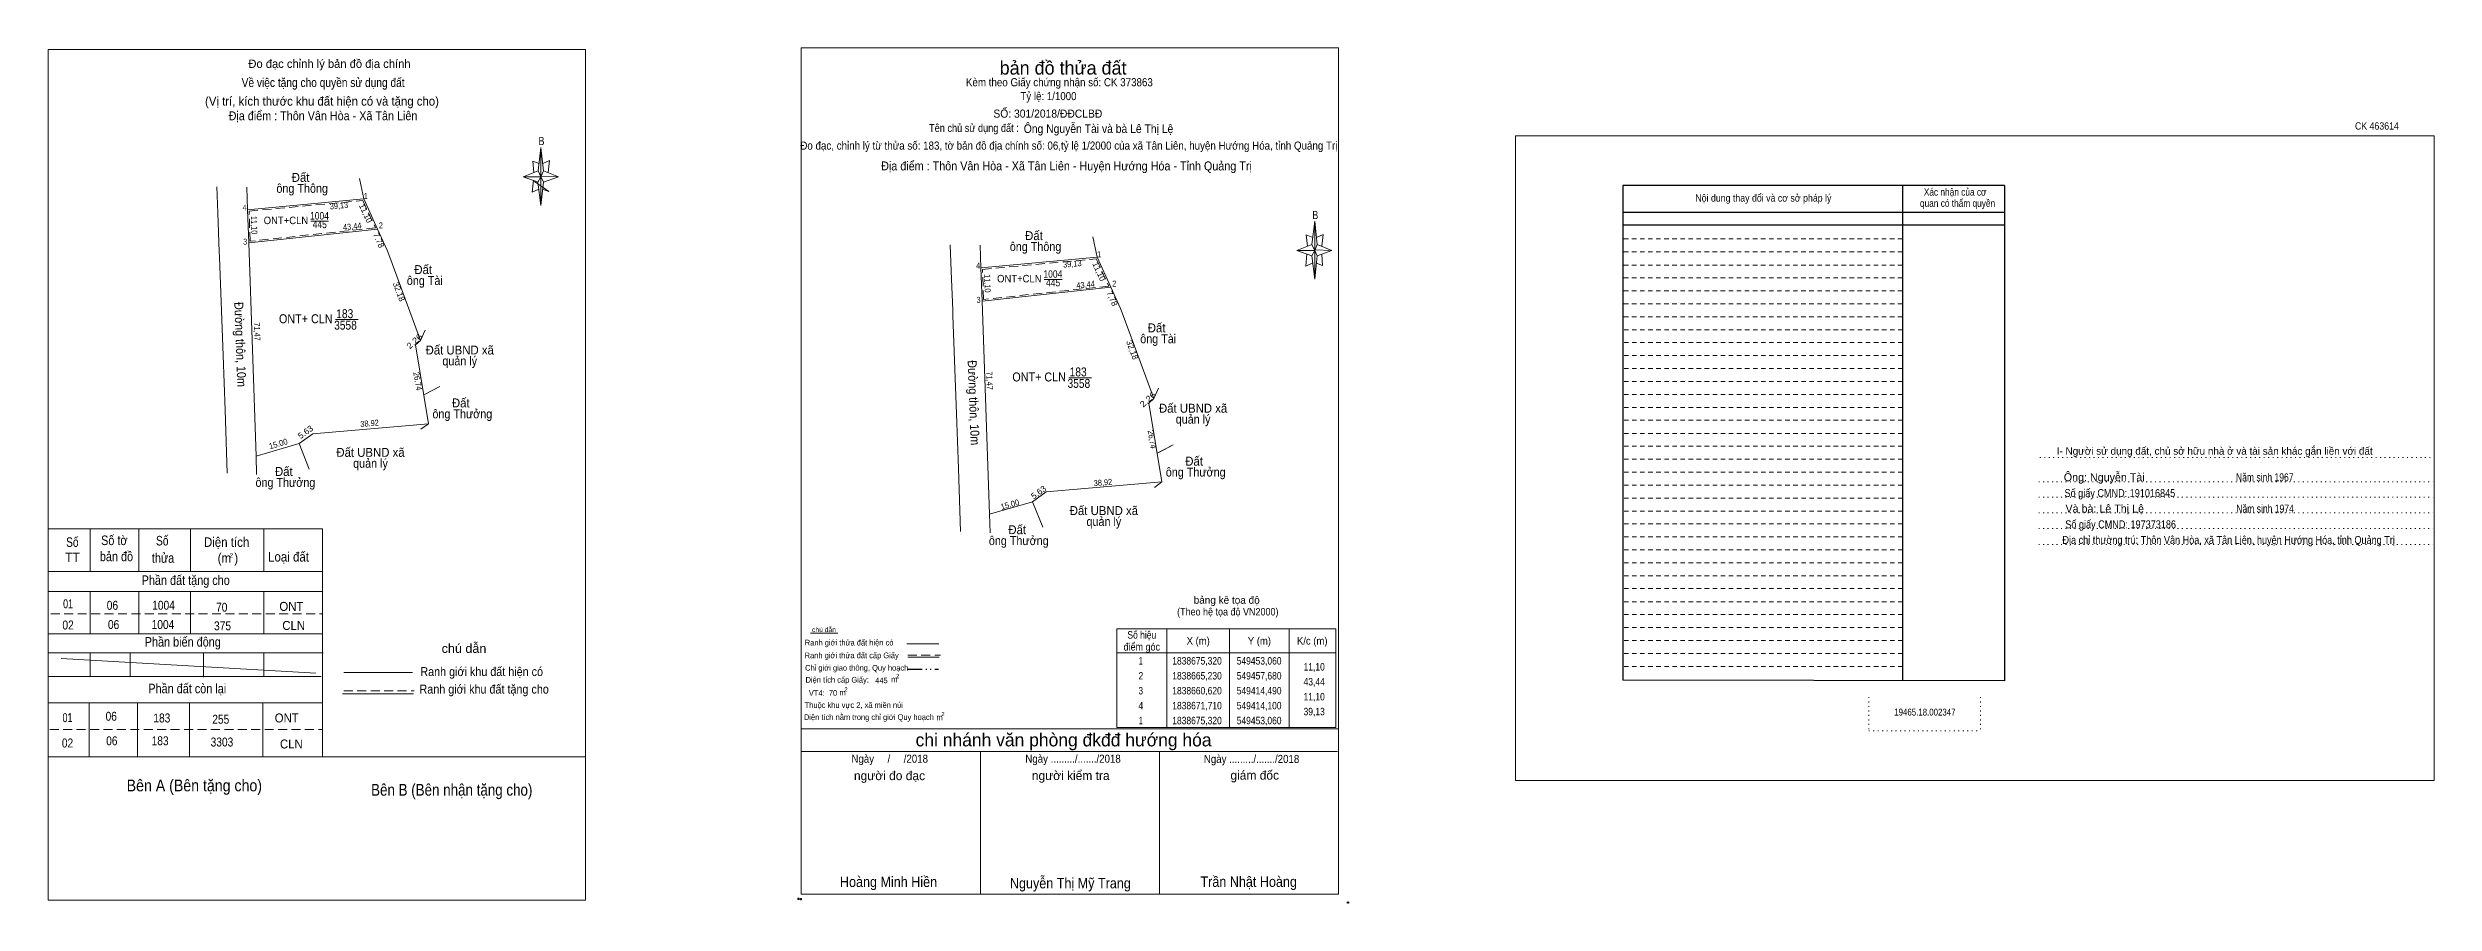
# Model space of a CAD drawing. Header units: metres. Extents: x 549101 to 550445, y 1838459 to 1838746.
# Drawn here: x 549101 to 549901, y 1838459 to 1838746 of the extents above; entities that cross this region are included whole.
import ezdxf
from ezdxf.enums import TextEntityAlignment as Align

# ---------------------------------------------------------------- set-up
doc = ezdxf.new("R2010")
doc.units = ezdxf.units.M
doc.header["$PDMODE"] = 32
doc.header["$PDSIZE"] = 0.5
for name, pattern in [('DASH_DOUBLE_DOT', [9.2, 5, -1.2, 0.3, -1.2, 0.3, -1.2]), ('DOTTED', [1.5, 0.3, -1.2]), ('MEDIUM_DASHED', [4.5, 3, -1.5]), ('SHORT_DASHED', [2.7, 1.5, -1.2])]:
    doc.linetypes.add(name, pattern=pattern)
for name, color, linetype, lineweight in [('1', 7, 'DOTTED', 13), ('10', 7, 'Continuous', 13), ('12', 7, 'Continuous', 13), ('15', 7, 'Continuous', 13), ('17', 7, 'Continuous', 13), ('18', 7, 'Continuous', 25), ('2', 7, 'SHORT_DASHED', 13), ('28', 7, 'Continuous', 13), ('63', 7, 'Continuous', 13)]:
    doc.layers.add(name, color=color, linetype=linetype, lineweight=lineweight)
for name, color, linetype in [('20', 7, 'Continuous'), ('21', 7, 'Continuous'), ('40', 7, 'Continuous'), ('9', 7, 'Continuous')]:
    doc.layers.add(name, color=color, linetype=linetype)

msp = doc.modelspace()

# ---------------------------------------------------------------- linework, layer by layer
at = {"layer": '1'}
for p, q in [((549768.85, 1838608.23), (549900.93, 1838608.23)), ((549768.45, 1838600.11), (549900.49, 1838600.11)), ((549768.45, 1838594.87), (549900.49, 1838594.87)), ((549768.45, 1838589.63), (549900.49, 1838589.63)), ((549768.45, 1838584.39), (549900.49, 1838584.39)), ((549768.45, 1838579.11), (549900.49, 1838579.11)), ((549711.53, 1838527.95), (549711.53, 1838516.67)), ((549749.01, 1838527.95), (549749.01, 1838516.67)), ((549711.53, 1838516.67), (549749.01, 1838516.67))]:
    msp.add_line(p, q, dxfattribs=at)
at = {"layer": '1', "linetype": 'Continuous'}
for points in [[(549593.17, 1838499.95), (549900.97, 1838499.95), (549900.97, 1838715.95), (549593.17, 1838715.95)], [(549593.17, 1838715.95), (549900.97, 1838715.95), (549900.97, 1838499.95), (549593.17, 1838499.95)], [(549593.17, 1838499.95), (549900.97, 1838499.95), (549900.97, 1838715.95), (549593.17, 1838715.95)]]:
    msp.add_lwpolyline(points, close=True, dxfattribs=at)
at = {"layer": '1', "linetype": 'MEDIUM_DASHED'}
for points in [[(549207.07, 1838694.3), (549211.26, 1838685.16), (549169.29, 1838680.68), (549168.94, 1838690.77)], [(549452.75, 1838674.79), (549456.94, 1838665.65), (549414.97, 1838661.17), (549414.62, 1838671.26)]]:
    msp.add_lwpolyline(points, close=True, dxfattribs=at)
at = {"layer": '10'}
msp.add_line((549105.95, 1838540.85), (549191.33, 1838536.01), dxfattribs=at)
at = {"layer": '12'}
msp.add_line((549101.65, 1838459.85), (549281.65, 1838459.85), dxfattribs=at)
at = {"layer": '15'}
for p, q in [((549168.81, 1838680.13), (549212, 1838684.74)), ((549414.49, 1838660.62), (549457.68, 1838665.23)), ((549197.86, 1838654.43), (549205.5, 1838654.43)), ((549443.54, 1838634.92), (549451.18, 1838634.92))]:
    msp.add_line(p, q, dxfattribs=at)
at = {"layer": '17'}
for p, q in [((549101.65, 1838459.85), (549101.65, 1838744.95)), ((549265.77, 1838704.29), (549266.69, 1838712.09)), ((549265.77, 1838700.49), (549260.77, 1838702.29)), ((549266.09, 1838706.69), (549263.97, 1838707.49)), ((549264.61, 1838700.73), (549269.37, 1838697.29)), ((549267.57, 1838700.49), (549266.69, 1838692.69)), ((549267.57, 1838704.29), (549272.57, 1838702.29)), ((549263.77, 1838697.09), (549265.97, 1838698.09)), ((549269.37, 1838697.29), (549267.29, 1838698.09)), ((549193.53, 1838584.27), (549101.81, 1838584.33)), ((549115.73, 1838584.27), (549115.73, 1838569.99)), ((549132.01, 1838584.27), (549132.01, 1838569.99)), ((549149.33, 1838584.27), (549149.33, 1838569.99)), ((549173.93, 1838584.27), (549173.93, 1838569.99)), ((549193.53, 1838584.27), (549193.53, 1838507.95)), ((549101.65, 1838569.99), (549193.53, 1838569.99)), ((549101.65, 1838563.31), (549193.53, 1838563.31)), ((549115.73, 1838563.31), (549115.73, 1838549.15)), ((549132.01, 1838563.31), (549132.01, 1838549.15)), ((549149.33, 1838563.31), (549149.33, 1838549.15)), ((549173.93, 1838563.31), (549173.93, 1838549.15)), ((549101.81, 1838549.15), (549193.41, 1838549.15)), ((549101.65, 1838542.79), (549193.73, 1838542.79)), ((549115.73, 1838542.79), (549115.73, 1838534.81)), ((549129.11, 1838542.79), (549129.11, 1838534.81)), ((549153.69, 1838542.63), (549153.69, 1838534.65)), ((549173.93, 1838542.79), (549173.93, 1838534.81)), ((549101.49, 1838534.81), (549193.09, 1838534.81)), ((549200.73, 1838536.15), (549223.73, 1838536.15)), ((549101.65, 1838526.05), (549193.53, 1838526.05)), ((549115.33, 1838526.05), (549115.33, 1838507.95)), ((549131.61, 1838526.05), (549131.61, 1838507.95)), ((549148.93, 1838526.05), (549148.93, 1838507.95)), ((549173.53, 1838526.05), (549173.53, 1838507.95)), ((549200.21, 1838529.07), (549224.01, 1838529.07)), ((549101.65, 1838507.95), (549281.65, 1838507.95))]:
    msp.add_line(p, q, dxfattribs=at)
at = {"layer": '17', "linetype": 'MEDIUM_DASHED'}
for p, q in [((549102.53, 1838555.87), (549193.65, 1838555.87)), ((549200.69, 1838530.07), (549224.29, 1838530.07)), ((549102.17, 1838517.09), (549193.53, 1838517.09))]:
    msp.add_line(p, q, dxfattribs=at)
at = {"layer": '17'}
for points in [[(549101.65, 1838744.95), (549281.65, 1838744.95), (549281.65, 1838459.85)], [(549266.69, 1838702.29), (549265.77, 1838704.29), (549260.77, 1838702.29)], [(549266.69, 1838702.29), (549267.57, 1838700.49), (549272.57, 1838702.29)], [(549267.37, 1838706.69), (549269.57, 1838707.69), (549269.17, 1838703.69)]]:
    msp.add_lwpolyline(points, dxfattribs=at)
for points in [[(549266.69, 1838712.09), (549267.57, 1838704.29), (549266.69, 1838702.29)], [(549266.69, 1838702.29), (549260.77, 1838702.29), (549265.77, 1838704.29), (549267.57, 1838700.49), (549272.57, 1838702.29), (549266.69, 1838702.49)], [(549266.69, 1838702.29), (549266.69, 1838692.69), (549265.69, 1838700.49)]]:
    msp.add_lwpolyline(points, close=True, dxfattribs=at)
at = {"layer": '2', "linetype": 'Continuous', "lineweight": 25}
for p, q in [((549757.05, 1838699.39), (549629.17, 1838699.39)), ((549629.17, 1838699.39), (549629.17, 1838533.63)), ((549722.81, 1838699.39), (549722.85, 1838533.51)), ((549757.05, 1838690.35), (549629.33, 1838690.35)), ((549757.05, 1838686.03), (549629.33, 1838686.03))]:
    msp.add_line(p, q, dxfattribs=at)
at = {"layer": '2'}
for p, q in [((549722.81, 1838681.43), (549629.13, 1838681.43)), ((549722.81, 1838677.07), (549629.13, 1838677.07)), ((549722.81, 1838677.07), (549629.17, 1838677.07)), ((549722.81, 1838672.71), (549629.17, 1838672.71)), ((549722.81, 1838668.39), (549629.17, 1838668.39)), ((549722.81, 1838664.07), (549629.17, 1838664.07)), ((549722.81, 1838659.71), (549629.17, 1838659.71)), ((549722.81, 1838655.39), (549629.17, 1838655.39)), ((549722.85, 1838651.03), (549629.17, 1838651.03)), ((549722.85, 1838646.71), (549629.17, 1838646.71)), ((549722.85, 1838642.35), (549629.17, 1838642.35)), ((549722.85, 1838638.03), (549629.17, 1838638.03)), ((549722.85, 1838633.71), (549629.17, 1838633.71)), ((549722.85, 1838629.35), (549629.17, 1838629.35)), ((549722.85, 1838624.99), (549629.17, 1838624.99)), ((549722.85, 1838620.67), (549629.17, 1838620.67)), ((549722.85, 1838616.31), (549629.17, 1838616.31)), ((549722.85, 1838611.99), (549629.17, 1838611.99)), ((549722.85, 1838607.67), (549629.17, 1838607.67)), ((549722.85, 1838603.31), (549629.17, 1838603.31)), ((549722.85, 1838598.99), (549629.17, 1838598.99)), ((549722.85, 1838594.63), (549629.17, 1838594.63)), ((549722.85, 1838590.27), (549629.17, 1838590.27)), ((549722.85, 1838585.95), (549629.17, 1838585.95)), ((549722.85, 1838581.63), (549629.17, 1838581.63)), ((549722.85, 1838577.27), (549629.17, 1838577.27)), ((549722.85, 1838572.95), (549629.17, 1838572.95)), ((549722.85, 1838568.59), (549629.17, 1838568.59)), ((549722.85, 1838564.27), (549629.17, 1838564.27)), ((549722.85, 1838559.91), (549629.17, 1838559.91)), ((549722.85, 1838555.59), (549629.17, 1838555.59)), ((549722.85, 1838551.27), (549629.17, 1838551.27)), ((549722.85, 1838546.91), (549629.17, 1838546.91)), ((549722.85, 1838542.55), (549629.17, 1838542.55)), ((549722.85, 1838538.23), (549629.17, 1838538.23))]:
    msp.add_line(p, q, dxfattribs=at)
at = {"layer": '2', "linetype": 'Continuous', "lineweight": 25}
msp.add_lwpolyline([(549757.05, 1838699.39), (549757.01, 1838533.43), (549629.17, 1838533.63)], dxfattribs=at)
at = {"layer": '21'}
msp.add_point((549537.04, 1838459.11), dxfattribs=at)
at = {"layer": '28'}
for p, q in [((549524.91, 1838679.57), (549525.91, 1838687.37)), ((549524.91, 1838675.77), (549519.91, 1838677.57)), ((549526.71, 1838679.57), (549531.71, 1838677.57)), ((549528.31, 1838676.37), (549528.51, 1838672.57)), ((549526.71, 1838675.77), (549525.91, 1838667.97)), ((549528.51, 1838672.57), (549526.51, 1838673.37)), ((549356.96, 1838549.31), (549366.16, 1838549.31)), ((549356.96, 1838549.31), (549366.16, 1838549.31)), ((549389.24, 1838545.79), (549400, 1838545.79)), ((549389.24, 1838545.79), (549400, 1838545.79)), ((549389.64, 1838541.31), (549400.16, 1838541.31)), ((549389.64, 1838541.31), (549400.16, 1838541.31)), ((549353.92, 1838517.31), (549533.92, 1838517.31)), ((549353.92, 1838517.31), (549533.92, 1838517.31)), ((549353.92, 1838509.71), (549533.52, 1838509.71)), ((549353.92, 1838509.71), (549533.52, 1838509.71)), ((549353.92, 1838509.71), (549533.52, 1838509.71)), ((549353.92, 1838509.71), (549533.52, 1838509.71)), ((549353.92, 1838509.71), (549533.52, 1838509.71)), ((549353.92, 1838509.71), (549533.52, 1838509.71)), ((549413.92, 1838461.91), (549413.92, 1838509.71)), ((549413.92, 1838461.91), (549413.92, 1838509.71)), ((549473.92, 1838461.91), (549473.92, 1838509.71)), ((549473.92, 1838461.91), (549473.92, 1838509.71))]:
    msp.add_line(p, q, dxfattribs=at)
at = {"layer": '28', "linetype": 'MEDIUM_DASHED'}
msp.add_line((549389.64, 1838541.95), (549400.52, 1838541.95), dxfattribs=at)
msp.add_line((549389.64, 1838541.95), (549400.52, 1838541.95), dxfattribs=at)
at = {"layer": '28', "linetype": 'DASH_DOUBLE_DOT', "lineweight": 25}
msp.add_line((549389.44, 1838537.35), (549399.92, 1838537.35), dxfattribs=at)
msp.add_line((549389.44, 1838537.35), (549399.92, 1838537.35), dxfattribs=at)
at = {"layer": '28'}
for points in [[(549353.92, 1838745.51), (549533.92, 1838745.51), (549533.92, 1838461.91), (549353.92, 1838461.91)], [(549353.92, 1838745.51), (549533.92, 1838745.51), (549533.92, 1838461.91), (549353.92, 1838461.91)], [(549525.91, 1838687.37), (549526.71, 1838679.57), (549525.91, 1838677.57)], [(549525.91, 1838677.57), (549519.91, 1838677.57), (549524.91, 1838679.57), (549526.71, 1838675.77), (549531.71, 1838677.57), (549525.91, 1838677.77)], [(549525.91, 1838677.57), (549525.91, 1838667.97), (549524.91, 1838675.77)]]:
    msp.add_lwpolyline(points, close=True, dxfattribs=at)
for points in [[(549525.91, 1838677.57), (549524.91, 1838679.57), (549519.91, 1838677.57)], [(549523.31, 1838676.37), (549522.91, 1838672.37), (549525.11, 1838673.37)], [(549525.31, 1838681.97), (549523.11, 1838682.77), (549523.51, 1838678.97)], [(549525.91, 1838677.57), (549526.71, 1838675.77), (549531.71, 1838677.57)], [(549526.51, 1838681.97), (549528.71, 1838682.97), (549528.31, 1838678.97)], [(549533.92, 1838461.91), (549353.92, 1838461.91), (549353.92, 1838509.71)], [(549533.92, 1838461.91), (549353.92, 1838461.91), (549353.92, 1838509.71)]]:
    msp.add_lwpolyline(points, dxfattribs=at)
for p in [(549353, 1838460.35), (549353.8, 1838460.23)]:
    msp.add_point(p, dxfattribs=at)
at = {"layer": '63'}
for p, q in [((549264.17, 1838701.09), (549263.77, 1838697.09)), ((549263.97, 1838707.49), (549264.29, 1838703.69)), ((549158.49, 1838690.2), (549158.17, 1838698.93)), ((549158.49, 1838690.2), (549158.17, 1838698.93)), ((549168.42, 1838691.22), (549168.15, 1838698.83)), ((549207.38, 1838694.83), (549168.42, 1838691.22)), ((549207.38, 1838694.83), (549212, 1838684.74)), ((549158.97, 1838677.09), (549158.49, 1838690.2)), ((549158.97, 1838677.09), (549158.49, 1838690.2)), ((549168.81, 1838680.13), (549168.42, 1838691.22)), ((549189.6, 1838687.4), (549195.6, 1838687.4)), ((549215.23, 1838677.66), (549212, 1838684.74)), ((549171.32, 1838608.7), (549168.81, 1838680.13)), ((549215.23, 1838677.66), (549216.1, 1838675.31)), ((549404.17, 1838670.69), (549403.85, 1838679.42)), ((549404.17, 1838670.69), (549403.85, 1838679.42)), ((549414.1, 1838671.71), (549413.83, 1838679.32)), ((549216.1, 1838675.31), (549226.35, 1838647.46)), ((549404.65, 1838657.58), (549404.17, 1838670.69)), ((549404.65, 1838657.58), (549404.17, 1838670.69)), ((549453.06, 1838675.32), (549414.1, 1838671.71)), ((549414.49, 1838660.62), (549414.1, 1838671.71)), ((549453.06, 1838675.32), (549457.68, 1838665.23)), ((549417, 1838589.19), (549414.49, 1838660.62)), ((549435.28, 1838667.89), (549441.28, 1838667.89)), ((549460.91, 1838658.15), (549457.68, 1838665.23)), ((549460.91, 1838658.15), (549461.78, 1838655.8)), ((549461.78, 1838655.8), (549472.03, 1838627.95)), ((549226.35, 1838647.46), (549224.69, 1838645.93)), ((549226.35, 1838647.46), (549224.69, 1838645.93)), ((549226.35, 1838647.46), (549224.69, 1838645.93)), ((549226.35, 1838647.46), (549224.69, 1838645.93)), ((549224.69, 1838645.93), (549229.05, 1838619.55)), ((549160.91, 1838624.04), (549160.24, 1838642.39)), ((549161.61, 1838602.92), (549160.91, 1838624.04)), ((549406.59, 1838604.53), (549405.92, 1838622.88)), ((549472.03, 1838627.95), (549470.37, 1838626.42)), ((549472.03, 1838627.95), (549470.37, 1838626.42)), ((549472.03, 1838627.95), (549470.37, 1838626.42)), ((549472.03, 1838627.95), (549470.37, 1838626.42)), ((549470.37, 1838626.42), (549474.73, 1838600.04)), ((549185.73, 1838612.86), (549189.12, 1838604.34)), ((549229.05, 1838619.55), (549226.52, 1838617.7)), ((549171.48, 1838602.54), (549171.32, 1838608.7)), ((549171.48, 1838602.54), (549171.32, 1838608.7)), ((549171.48, 1838602.54), (549171.32, 1838608.7)), ((549407.29, 1838583.41), (549406.59, 1838604.53)), ((549474.73, 1838600.04), (549472.2, 1838598.19)), ((549417.16, 1838583.03), (549417, 1838589.19)), ((549417.16, 1838583.03), (549417, 1838589.19)), ((549417.16, 1838583.03), (549417, 1838589.19)), ((549431.41, 1838593.35), (549434.8, 1838584.83)), ((549476.4, 1838550.79), (549476.4, 1838517.79)), ((549497.4, 1838550.79), (549497.4, 1838517.79)), ((549517.4, 1838550.79), (549517.4, 1838517.79)), ((549459.6, 1838542.79), (549533, 1838542.79))]:
    msp.add_line(p, q, dxfattribs=at)
for points in [[(549205.94, 1838701.68), (549206.39, 1838699.54), (549207.38, 1838694.83)], [(549160.24, 1838642.39), (549159.04, 1838675.31), (549158.97, 1838677.09)], [(549226.35, 1838647.46), (549216.1, 1838675.31), (549215.23, 1838677.66)], [(549451.62, 1838682.17), (549452.07, 1838680.03), (549453.06, 1838675.32)], [(549405.92, 1838622.88), (549404.72, 1838655.8), (549404.65, 1838657.58)], [(549472.03, 1838627.95), (549461.78, 1838655.8), (549460.91, 1838658.15)], [(549227.91, 1838650.9), (549226.35, 1838647.46), (549227.91, 1838650.9)], [(549227.91, 1838650.9), (549226.35, 1838647.46), (549227.91, 1838650.9)], [(549226.35, 1838647.46), (549227.91, 1838650.9), (549226.35, 1838647.46)], [(549227.46, 1838629.18), (549232.8, 1838631.95), (549227.98, 1838629.45), (549232.8, 1838631.95)], [(549227.98, 1838629.45), (549232.8, 1838631.95), (549227.98, 1838629.45)], [(549473.59, 1838631.39), (549472.03, 1838627.95), (549473.59, 1838631.39)], [(549473.59, 1838631.39), (549472.03, 1838627.95), (549473.59, 1838631.39)], [(549472.03, 1838627.95), (549473.59, 1838631.39), (549472.03, 1838627.95)], [(549171.32, 1838608.7), (549185.73, 1838612.86), (549190.28, 1838616.18), (549229.05, 1838619.55)], [(549473.14, 1838609.67), (549478.48, 1838612.44), (549473.66, 1838609.94), (549478.48, 1838612.44)], [(549473.66, 1838609.94), (549478.48, 1838612.44), (549473.66, 1838609.94)], [(549417, 1838589.19), (549431.41, 1838593.35), (549435.96, 1838596.67), (549474.73, 1838600.04)]]:
    msp.add_lwpolyline(points, dxfattribs=at)
msp.add_lwpolyline([(549459.6, 1838550.79), (549533, 1838550.79), (549533, 1838517.79), (549459.6, 1838517.79)], close=True, dxfattribs=at)

# ---------------------------------------------------------------- texts
at = {"layer": '1'}
for s, width, p in [('ONT+CLN', 0.95, (549181.295, 1838686.41)), ('1004', 0.85, (549192.525, 1838687.94)), ('445', 0.85, (549192.61, 1838685.06)), ('ONT+CLN', 0.95, (549426.975, 1838666.9)), ('1004', 0.85, (549438.205, 1838668.43)), ('445', 0.85, (549438.29, 1838665.55))]:
    msp.add_text(s, height=2.5, dxfattribs=dict(at, width=width)).set_placement(p, align=Align.CENTER)
at = {"layer": '15', "width": 0.8}
msp.add_text('2', height=1.5, dxfattribs=at).set_placement((549162.985, 1838574.65), align=Align.CENTER)
at = {"layer": '17'}
msp.add_text('Đo đạc chỉnh lý bản đồ địa chính', height=2.8, dxfattribs=at).set_placement((549195.875, 1838738.75), align=Align.CENTER)
for s, height, width, p in [('Về việc tặng cho quyền sử dụng đất', 3, 0.85, (549193.75, 1838732.35)), ('B', 2.756, 0.8, (549266.895, 1838712.89)), ('Số', 3.2, 0.8, (549109.735, 1838578.27)), ('Số tờ', 3.2, 0.85, (549123.795, 1838578.87)), ('TT', 3.2, 0.95, (549109.795, 1838573.15)), ('bản đồ', 3.2, 0.85, (549124.515, 1838573.47)), ('thửa', 3.2, 0.85, (549140.115, 1838572.95)), ('(m )', 3.2, 0.9, (549161.84, 1838572.95)), ('Loại đất', 3.2, 0.9, (549182.145, 1838573.35)), ('Phần đất tặng cho', 3.2, 0.85, (549147.71, 1838565.51)), ('01', 3, 0.75, (549108.31, 1838557.71)), ('06', 3, 0.85, (549123.16, 1838557.19)), ('1004', 3, 0.85, (549140.285, 1838557.21)), ('70', 3, 0.85, (549159.78, 1838556.55)), ('ONT', 3, 0.95, (549183.115, 1838556.83)), ('02', 3, 0.85, (549108.31, 1838550.59)), ('06', 3, 0.85, (549123.55, 1838550.74)), ('Phần biến động', 3.2, 0.85, (549146.725, 1838544.85)), ('1004', 3, 0.85, (549140.095, 1838550.75)), ('375', 3, 0.85, (549160.05, 1838550.33)), ('CLN', 3, 0.95, (549183.89, 1838550.45)), ('chú dẫn', 3, 1.05, (549240.945, 1838542.75)), ('Phần đất còn lại', 3.2, 0.85, (549148.23, 1838529.21)), ('Ranh giới khu đất tặng cho', 3, 0.9, (549247.695, 1838529.11)), ('Ranh giới khu đất hiện có ', 3, 0.9, (549247.36, 1838534.99)), ('01', 3, 0.75, (549108.11, 1838519.56)), ('06', 3, 0.85, (549122.77, 1838520.02)), ('183', 3, 0.85, (549139.715, 1838519.44)), ('255', 3, 0.85, (549159.46, 1838519.02)), ('ONT', 3, 0.95, (549181.555, 1838519.45)), ('02', 3, 0.85, (549108.12, 1838511.06)), ('06', 3, 0.85, (549122.97, 1838511.8)), ('183', 3, 0.85, (549139.135, 1838511.81)), ('3303', 3, 0.85, (549159.85, 1838511.39)), ('CLN', 3, 0.95, (549183.11, 1838510.73)), ('Bên A (Bên tặng cho)', 3.94, 0.9, (549150.605, 1838496.37)), ('Bên B (Bên nhận tặng cho)', 3.94, 0.85, (549236.835, 1838494.91))]:
    msp.add_text(s, height=height, dxfattribs=dict(at, width=width)).set_placement(p, align=Align.CENTER)
at = {"layer": '17', "width": 0.95}
msp.add_text('(Vị trí, kích thước khu đất hiện có và tặng cho)', height=3, dxfattribs=at).set_placement((549154.19, 1838726.11))
at = {"layer": '18', "width": 0.85}
msp.add_text('19465.18.002347', height=2.32, dxfattribs=at).set_placement((549730.325, 1838521.75), align=Align.CENTER)
at = {"layer": '2'}
for s, width, p in [('Nội dung thay đổi và cơ sở pháp lý', 0.9, (549676.22, 1838693.95)), ('Nội dung thay đổi và cơ sở pháp lý', 0.9, (549676.22, 1838693.95)), (' quan có thẩm quyền', 0.85, (549740.885, 1838692.19)), (' quan có thẩm quyền', 0.85, (549740.885, 1838692.19)), ('Xác nhận của cơ', 0.85, (549740.465, 1838695.95)), ('Xác nhận của cơ', 0.85, (549740.465, 1838695.95))]:
    msp.add_text(s, height=2.445, dxfattribs=dict(at, width=width)).set_placement(p, align=Align.CENTER)
at = {"layer": '20', "width": 0.9}
for s, p in [('Địa điểm : Thôn Vân Hòa - Xã Tân Liên', (549193.705, 1838721.21)), ('Địa điểm : Thôn Vân Hòa - Xã Tân Liên - Huyện Hướng Hóa - Tỉnh Quảng Trị                 ', (549451.3, 1838704.4))]:
    msp.add_text(s, height=3, dxfattribs=at).set_placement(p, align=Align.CENTER)
at = {"layer": '28'}
for s, height, p in [('bản đồ thửa đất', 4.5, (549441.63, 1838736.51)), ('bản đồ thửa đất', 4.5, (549441.63, 1838736.51)), ('I- Người sử dụng đất, chủ sở hữu nhà ở và tài sản khác gắn liền với đất', 2.479, (549827.415, 1838609.15)), ('bảng kê tọa độ', 2.5, (549496.44, 1838559.21)), ('chi nhánh văn phòng đkđđ hướng hóa', 4.374, (549441.79, 1838511.43)), ('chi nhánh văn phòng đkđđ hướng hóa', 4.374, (549441.79, 1838511.43)), ('người đo đạc', 3, (549383.485, 1838500.11)), ('người đo đạc', 3, (549383.485, 1838500.11)), ('người kiểm tra', 3, (549444.195, 1838500.15)), ('người kiểm tra', 3, (549444.195, 1838500.15)), (' giám đốc', 3, (549505.275, 1838500.27))]:
    msp.add_text(s, height=height, dxfattribs=at).set_placement(p, align=Align.CENTER)
for s, height, width, p in [('Kèm theo Giấy chứng nhận số: CK 373863', 2.72, 0.9, (549440.39, 1838732.59)), ('SỐ: 301/2018/ĐĐCLBĐ', 2.72, 0.95, (549436.53, 1838722.07)), ('Tỷ lệ: 1/1000', 2.7, 0.9, (549436.73, 1838727.95)), ('Tên chủ sử dụng đất :', 2.7, 0.85, (549411.76, 1838717.27)), ('Đo đạc, chỉnh lý từ thửa số: 183, tờ bản đồ địa chính số: 06,tỷ lệ 1/2000 của xã Tân Liên, huyện Hướng Hóa, tỉnh Quảng Trị', 2.72, 0.9, (549443.565, 1838711.36)), ('B', 2.755, 0.8, (549526.115, 1838688.09)), ('Số giấy CMND: 191016845', 2.68, 0.85, (549795.65, 1838594.96)), ('Năm sinh 1967', 2.68, 0.8, (549844.185, 1838600.25)), ('Năm sinh 1974', 2.68, 0.8, (549844.28, 1838589.75)), ('Địa chỉ thường trú: Thôn Vân Hòa, xã Tân Liên, huyện Hướng Hóa, tỉnh Quảng Trị', 2.68, 0.85, (549832.085, 1838579.25)), ('Số giấy CMND: 197373186', 2.68, 0.85, (549795.91, 1838584.48)), ('(Theo hệ tọa độ VN2000)', 2.5, 0.9, (549496.8, 1838555.29)), ('chú dẫn', 1.6, 1.05, (549361.535, 1838549.71)), ('chú dẫn', 1.6, 1.05, (549361.535, 1838549.71)), ('Ranh giới thửa đất cấp Giấy', 1.92, 0.9, (549370.81, 1838540.95)), ('Ranh giới thửa đất cấp Giấy', 1.92, 0.9, (549370.81, 1838540.95)), ('Ranh giới thửa đất hiện có ', 1.92, 0.9, (549370.3, 1838545.23)), ('Ranh giới thửa đất hiện có ', 1.92, 0.9, (549370.3, 1838545.23)), ('Diện tích cấp Giấy: ', 1.92, 0.9, (549366.315, 1838532.79)), ('Diện tích cấp Giấy: ', 1.92, 0.9, (549366.315, 1838532.79)), ('Chỉ giới giao thông, Quy hoạch', 1.92, 0.9, (549372.495, 1838536.79)), ('Chỉ giới giao thông, Quy hoạch', 1.92, 0.9, (549372.495, 1838536.79)), ('445', 1.92, 0.85, (549380.77, 1838532.55)), ('m', 1.92, 0.9, (549385.07, 1838532.91)), ('2', 1.4, 0.8, (549386.23, 1838534.27)), ('Thuộc khu vực 2, xã miền núi', 1.92, 0.9, (549371.515, 1838524.31)), (' VT4:  70', 1.92, 0.9, (549360.86, 1838528.37)), ('m', 1.92, 0.9, (549367.75, 1838528.51)), ('2', 1.4, 0.8, (549368.91, 1838529.87)), ('Diện tích nằm trong chỉ giới Quy hoạch     ', 1.92, 0.9, (549378.31, 1838520.27)), ('m', 1.92, 0.9, (549400.25, 1838520.2)), ('2', 1.4, 0.8, (549401.41, 1838521.56)), ('Ngày     /     /2018', 2.7, 0.9, (549383.55, 1838505.95)), ('Ngày ........./......./2018', 2.7, 0.9, (549444.965, 1838505.95)), ('Ngày ........./......./2018', 2.7, 0.9, (549504.765, 1838505.87)), ('Hoàng Minh Hiền', 3.5, 0.9, (549383.15, 1838464.31)), ('Nguyễn Thị Mỹ Trang', 3.5, 0.9, (549444.07, 1838463.85)), ('Trần Nhật Hoàng', 3.5, 0.9, (549503.805, 1838464.35))]:
    msp.add_text(s, height=height, dxfattribs=dict(at, width=width)).set_placement(p, align=Align.CENTER)
at = {"layer": '28', "width": 0.9}
msp.add_text('Ông Nguyễn Tài và bà Lê Thị Lệ', height=2.88, dxfattribs=at).set_placement((549428.45, 1838716.95))
at = {"layer": '40', "width": 0.9}
msp.add_text('CK 463614', height=2.44, dxfattribs=at).set_placement((549881.75, 1838718.07), align=Align.CENTER)
at = {"layer": '63'}
for s, height, width, p in [('ông Thông', 3, 0.9, (549186.73, 1838696.9)), ('Đất ', 3, 0.95, (549186.73, 1838700.56)), ('Đất ', 3, 0.95, (549432.41, 1838681.05)), ('ông Thông', 3, 0.9, (549432.41, 1838677.39)), ('ông Tài', 3, 0.9, (549227.81, 1838666.01)), ('Đất ', 3, 0.95, (549227.81, 1838669.67)), ('3558', 3, 0.85, (549201.24, 1838651.05)), ('183', 3, 0.85, (549200.995, 1838654.9)), ('Đất ', 3, 0.95, (549473.49, 1838650.16)), ('Đất UBND xã', 3, 0.95, (549239.505, 1838642.73)), ('ông Tài', 3, 0.9, (549473.49, 1838646.5)), ('quản lý', 3, 0.9, (549239.51, 1838639.07)), ('183', 3, 0.85, (549446.675, 1838635.39)), ('Đất ', 3, 0.95, (549240.38, 1838625)), ('3558', 3, 0.85, (549446.92, 1838631.54)), ('ông Thưởng', 3, 0.9, (549240.38, 1838621.34)), ('Đất UBND xã', 3, 0.95, (549485.185, 1838623.22)), ('quản lý', 3, 0.9, (549485.19, 1838619.56)), ('Đất ', 3, 0.95, (549181.11, 1838602.04)), ('Đất UBND xã', 3, 0.95, (549209.615, 1838608.44)), ('quản lý', 3, 0.9, (549209.62, 1838604.78)), ('ông Thưởng', 3, 0.9, (549486.06, 1838601.83)), ('Đất ', 3, 0.95, (549486.06, 1838605.49)), ('ông Thưởng', 3, 0.9, (549181.11, 1838598.38)), ('Đất UBND xã', 3, 0.95, (549455.295, 1838588.93)), ('quản lý', 3, 0.9, (549455.3, 1838585.27)), ('Số', 3.2, 0.8, (549139.855, 1838578.75)), ('Diện tích', 3.2, 0.9, (549161.42, 1838578.27)), ('ông Thưởng', 3, 0.9, (549426.79, 1838578.87)), ('Đất ', 3, 0.95, (549426.79, 1838582.53)), ('Số hiệu', 2.5, 0.85, (549468, 1838547.54)), ('X (m)', 2.5, 0.95, (549486.9, 1838545.54)), ('Y (m)', 2.5, 0.95, (549507.395, 1838545.54)), ('K/c (m)', 2.5, 0.95, (549525.1, 1838545.54)), ('điểm góc', 2.5, 0.9, (549468, 1838543.54)), (' 1', 2.5, 0.75, (549467.295, 1838538.84)), ('1838675,320', 2.5, 0.85, (549486.5, 1838538.84)), ('549453,060', 2.5, 0.85, (549507.305, 1838538.84)), (' 2', 2.5, 0.85, (549467.3, 1838533.84)), ('1838665,230', 2.5, 0.85, (549486.5, 1838533.84)), ('549457,680', 2.5, 0.85, (549507.305, 1838533.84)), (' 4', 2.5, 0.85, (549467.295, 1838523.84)), (' 3', 2.5, 0.8, (549467.3, 1838528.84)), ('1838660,620', 2.5, 0.85, (549486.5, 1838528.84)), ('1838671,710', 2.5, 0.85, (549486.5, 1838523.84)), ('549414,490', 2.5, 0.85, (549507.305, 1838528.84)), ('549414,100', 2.5, 0.85, (549507.305, 1838523.84)), (' 1', 2.5, 0.75, (549467.295, 1838518.84)), ('1838675,320', 2.5, 0.85, (549486.5, 1838518.84)), ('549453,060', 2.5, 0.85, (549507.305, 1838518.84))]:
    msp.add_text(s, height=height, dxfattribs=dict(at, width=width)).set_placement(p, align=Align.CENTER)
for s, height, width, p in [(' 4', 2, 0.85, (549168.16, 1838690.97)), (' 1', 2, 0.75, (549208.73, 1838694.83)), (' 2', 2, 0.85, (549213.77, 1838684.99)), (' 3', 2, 0.8, (549168.31, 1838679.54)), (' 1', 2, 0.75, (549454.41, 1838675.32)), (' 4', 2, 0.85, (549413.84, 1838671.46)), (' 3', 2, 0.8, (549413.99, 1838660.03)), (' 2', 2, 0.85, (549459.45, 1838665.48)), ('ONT+ CLN ', 3, 0.9, (549197.91, 1838653.21)), ('ONT+ CLN ', 3, 0.9, (549443.59, 1838633.7)), ('43,44', 2.5, 0.85, (549529.3, 1838531.84)), ('11,10', 2.5, 0.85, (549529.3, 1838536.84)), ('39,13', 2.5, 0.85, (549529.3, 1838521.84)), ('11,10', 2.5, 0.85, (549529.3, 1838526.84))]:
    msp.add_text(s, height=height, dxfattribs=dict(at, width=width)).set_placement(p, align=Align.RIGHT)
for s, height, rotation, width, p in [('39,13', 2, 5.294, 0.85, (549199.128, 1838691.611)), ('11,10', 2, 272.014, 0.85, (549169.633, 1838686.05)), ('43,44', 2, 6.093, 0.9, (549203.594, 1838684.65)), ('11,10', 2, 272.014, 0.85, (549415.313, 1838666.54)), ('39,13', 2, 5.294, 0.85, (549444.808, 1838672.101)), ('Đường thôn, 10m', 3, 272.097, 0.9, (549164.505, 1838646.03)), ('43,44', 2, 6.093, 0.9, (549449.274, 1838665.14)), ('71,47', 2, 272.013, 0.85, (549170.662, 1838650.375)), ('2.26', 2, 42.666, 1.15, (549224.997, 1838646.425)), ('26.74', 2, 279.385, 0.9, (549224.45, 1838633.633)), ('Đường thôn, 10m', 3, 272.097, 0.9, (549410.185, 1838626.52)), ('71,47', 2, 272.013, 0.85, (549416.012, 1838633.925)), ('2,26', 2, 42.666, 1.15, (549470.677, 1838626.915)), ('38.92', 2, 4.968, 0.9, (549209.383, 1838618.688)), ('15.00', 2, 16.103, 0.95, (549178.988, 1838611.836)), ('5.63', 2, 36.117, 1.05, (549188.411, 1838615.922)), ('26,74', 2, 279.385, 0.9, (549470.46, 1838614.123)), ('5,63', 2, 36.117, 1.05, (549434.011, 1838595.752)), ('38,92', 2, 4.968, 0.9, (549455.063, 1838598.848)), ('15,00', 2, 16.103, 0.95, (549424.088, 1838591.506))]:
    msp.add_text(s, height=height, rotation=rotation, dxfattribs=dict(at, width=width)).set_placement(p, align=Align.CENTER)
for s, rotation, p in [('11,10', 294.602, (549207.088, 1838689.636)), ('7.78', 294.57, (549211.471, 1838680.581)), ('11,10', 294.602, (549452.768, 1838670.126)), ('32.18', 290.214, (549218.209, 1838663.441)), ('7,78', 294.57, (549457.151, 1838661.071)), ('32,18', 290.214, (549463.889, 1838643.931))]:
    msp.add_text(s, height=2, rotation=rotation, dxfattribs=at).set_placement(p, align=Align.CENTER)
at = {"layer": '9'}
for s, p in [('Ông: Nguyễn Tài', (549790.415, 1838600.26)), ('Và bà: Lê Thị Lệ', (549790.58, 1838589.76))]:
    msp.add_text(s, height=2.68, dxfattribs=at).set_placement(p, align=Align.CENTER)

doc.saveas('drawing.dxf')
